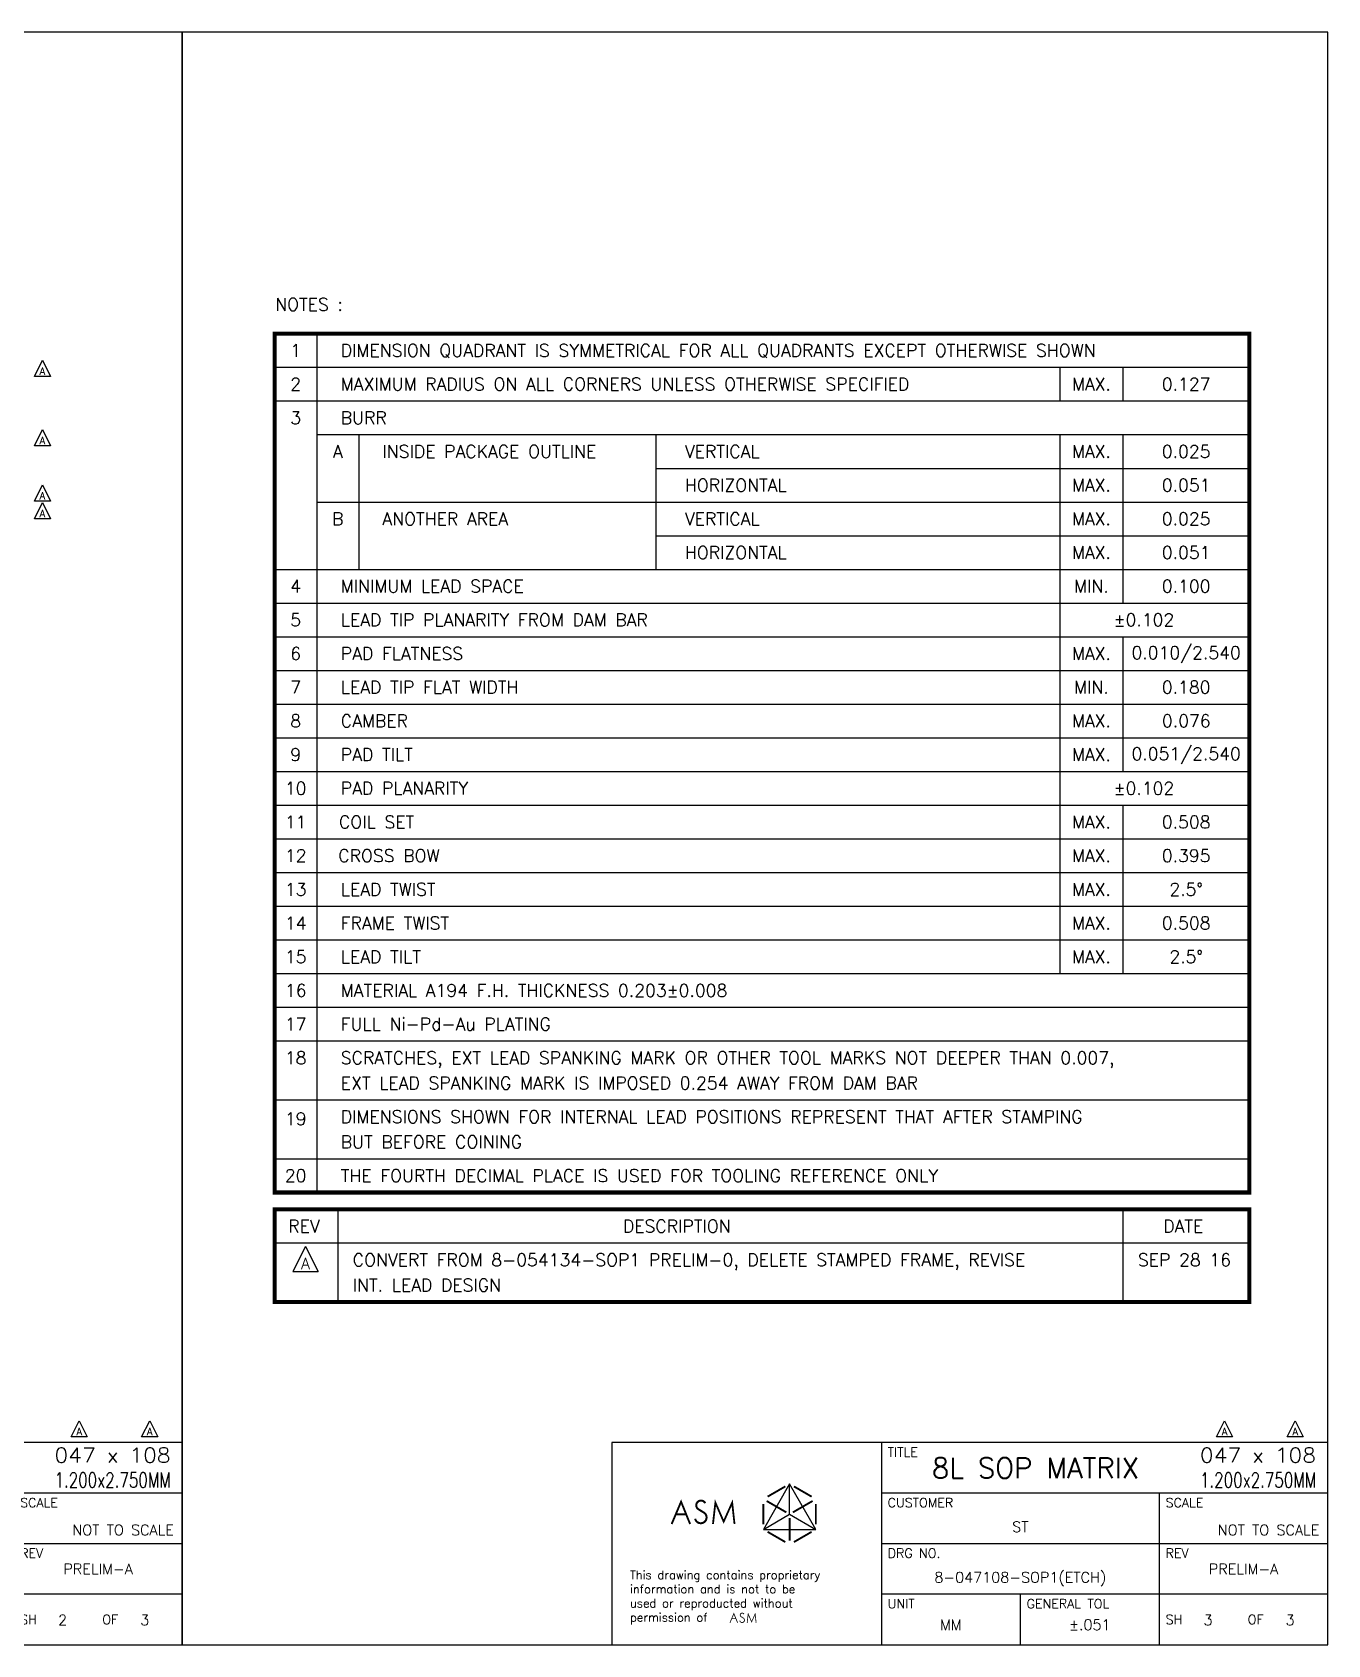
# Model space of a CAD drawing. Extents: x 5 to 821, y 9 to 392.
# Drawn here: x 513.4 to 821, y 9 to 392 of the extents above; entities that cross this region are included whole.
import ezdxf
from ezdxf.enums import TextEntityAlignment as Align

# ---------------------------------------------------------------- set-up
doc = ezdxf.new("R2010")
doc.units = 0
doc.header["$LTSCALE"] = 8
doc.header["$MEASUREMENT"] = 0
for name, color, linetype in [('COIN-LINE', 4, 'Continuous'), ('LF-LINE', 1, 'Continuous'), ('PLOTTING-AREA', 5, 'Continuous')]:
    doc.layers.add(name, color=color, linetype=linetype)
doc.styles.add('SIMPLEX', font='SIMPLEX.shx', dxfattribs={"height": 3})

# ---------------------------------------------------------------- blocks, each defined once
blk = doc.blocks.new('TABLET1')
at = {"layer": 'PLOTTING-AREA', "color": 1}
for p, q in [((149.21, 47.2), (142.98, 36.4)), ((149.21, 40), (149.21, 47.2)), ((155.45, 36.4), (149.21, 47.2)), ((142.98, 36.4), (149.21, 40)), ((149.21, 40), (155.45, 36.4)), ((142.98, 36.4), (155.45, 36.4))]:
    blk.add_line(p, q, dxfattribs=at)
at = {"layer": 'PLOTTING-AREA'}
for p, q in [((277, 45), (171, 45)), ((277, 33), (171, 33)), ((277, 21), (171, 21)), ((204, 21), (204, 9))]:
    blk.add_line(p, q, dxfattribs=at)
blk.add_lwpolyline([(5, 392), (5, 9), (277, 9), (277, 392)], close=True, dxfattribs=at)
for points in [[(277, 57), (107, 57), (107, 9)], [(171, 57), (171, 9)], [(237, 45), (237, 9)]]:
    blk.add_lwpolyline(points, dxfattribs=at)
at = {"layer": 'PLOTTING-AREA', "color": 1}
for points, const_width in [([(143.99, 44.18), (148.2, 46.61)], 0.45), ([(150.23, 46.61), (154.44, 44.18)], 0.45), ([(121.2, 37.67), (123.44, 42.97), (125.58, 37.67)], 0.453), ([(131.01, 37.67), (131.59, 42.75), (133.55, 38.24), (135.57, 42.75), (136.13, 37.67)], 0.432), ([(142.98, 37.57), (142.98, 42.43)], 0.45), ([(143.76, 43.15), (148.43, 40.45)], 0.45), ([(149.99, 40.45), (154.67, 43.15)], 0.45), ([(155.45, 42.43), (155.45, 37.57)], 0.45), ([(122.19, 40), (124.64, 40)], 0.453), ([(149.21, 33.7), (149.21, 39.1)], 0.45), ([(148.2, 33.39), (143.99, 35.82)], 0.45), ([(154.44, 35.82), (150.23, 33.39)], 0.45), ([(135.04, 14.2), (135.97, 16.41), (136.87, 14.2)], 0.189), ([(139.13, 14.2), (139.37, 16.32), (140.19, 14.44), (141.03, 16.32), (141.26, 14.2)], 0.18), ([(135.45, 15.18), (136.47, 15.18)], 0.189)]:
    blk.add_lwpolyline(points, dxfattribs=dict(at, const_width=const_width))
at = {"layer": 'PLOTTING-AREA', "color": 1, "flags": 128}
for points, const_width in [([(129.17, 42.63, 1.322767), (127.58, 41.17), (128.84, 40.4, -1.508624), (126.78, 38.94)], 0.48), ([(138.36, 16.27, 1.322767), (137.7, 15.67), (138.22, 15.34, -1.508624), (137.37, 14.73)], 0.2)]:
    blk.add_lwpolyline(points, format="xyb", dxfattribs=dict(at, const_width=const_width))
at = {"layer": 'PLOTTING-AREA', "color": 7, "style": 'SIMPLEX'}
for s, height, p in [('TITLE', 2.2, (172.5, 53.65)), ('CUSTOMER', 2.2, (172.5, 41.65)), ('SCALE', 2.2, (238.5, 41.65)), ('DRG NO.', 2.2, (172.5, 29.65)), ('REV', 2.2, (238.5, 29.65)), ('This drawing contains proprietary', 2, (111.31, 24.59)), ('information and is not to be', 2, (111.31, 21.23)), ('used or reproducted without', 2, (111.31, 17.87)), ('UNIT', 2.2, (172.5, 17.65)), ('GENERAL TOL', 2.2, (205.5, 17.65)), ('permission of', 2, (111.31, 14.5))]:
    blk.add_text(s, height=height, dxfattribs=at).set_placement(p)
for s, p in [('SH', (238.5, 15)), ('OF', (258, 15))]:
    blk.add_text(s, height=2.2, dxfattribs=at).set_placement(p, align=Align.MIDDLE_LEFT)

msp = doc.modelspace()

# ---------------------------------------------------------------- linework, layer by layer
at = {"layer": 'COIN-LINE'}
for p, q in [((578.24, 103.62), (575.24, 97.62)), ((578.24, 103.62), (581.24, 97.62)), ((575.24, 97.62), (581.24, 97.62))]:
    msp.add_line(p, q, dxfattribs=at)
for points in [[(513.87, 310.24), (515.79, 314.08), (517.71, 310.24)], [(513.87, 293.77), (515.79, 297.61), (517.71, 293.77)], [(513.87, 280.65), (515.79, 284.49), (517.71, 280.65)], [(513.87, 276.44), (515.79, 280.28), (517.71, 276.44)], [(522.58, 58.38), (524.5, 62.22), (526.42, 58.38)], [(539.34, 58.38), (541.26, 62.22), (543.18, 58.38)], [(794.58, 58.38), (796.5, 62.22), (798.42, 58.38)], [(811.34, 58.38), (813.26, 62.22), (815.18, 58.38)]]:
    msp.add_lwpolyline(points, close=True, dxfattribs=at)
at = {"layer": 'LF-LINE'}
for p, q in [((580.92, 320.42), (580.92, 116.42)), ((570.92, 312.42), (802.38, 312.42)), ((757.38, 312.42), (757.38, 304.42)), ((772.38, 312.42), (772.38, 304.42)), ((570.92, 304.42), (802.38, 304.42)), ((580.92, 296.42), (802.38, 296.42)), ((590.92, 296.42), (590.92, 264.42)), ((661.44, 296.42), (661.44, 264.42)), ((757.38, 296.42), (757.38, 168.42)), ((772.38, 296.42), (772.38, 256.42)), ((661.44, 288.42), (802.38, 288.42)), ((580.92, 280.42), (802.38, 280.42)), ((661.44, 272.42), (802.38, 272.42)), ((570.92, 264.42), (802.38, 264.42)), ((570.92, 256.42), (802.38, 256.42)), ((570.92, 248.42), (802.38, 248.42)), ((772.38, 248.42), (772.38, 216.42)), ((570.92, 240.42), (802.38, 240.42)), ((570.92, 232.42), (802.38, 232.42)), ((570.92, 224.42), (802.38, 224.42)), ((570.92, 216.42), (802.38, 216.42)), ((570.92, 208.42), (802.38, 208.42)), ((772.38, 208.42), (772.38, 168.42)), ((570.92, 200.42), (802.38, 200.42)), ((570.92, 192.42), (802.38, 192.42)), ((570.92, 184.42), (802.38, 184.42)), ((570.92, 176.42), (802.38, 176.42)), ((570.92, 168.42), (802.38, 168.42)), ((570.92, 160.42), (802.38, 160.42)), ((570.92, 152.42), (802.38, 152.42)), ((570.92, 138.42), (802.38, 138.42)), ((570.92, 124.42), (802.38, 124.42)), ((585.92, 112.42), (585.92, 90.42)), ((772.38, 112.42), (772.38, 90.42)), ((802.38, 104.42), (570.92, 104.42))]:
    msp.add_line(p, q, dxfattribs=at)
at = {"layer": 'LF-LINE', "const_width": 1}
for points in [[(802.38, 116.42), (802.38, 320.42), (570.92, 320.42), (570.92, 116.42)], [(570.92, 112.42), (802.38, 112.42), (802.38, 90.42), (570.92, 90.42)]]:
    msp.add_lwpolyline(points, close=True, dxfattribs=at)

# ---------------------------------------------------------------- block references
for p in [(272, 0), (544, 0)]:
    msp.add_blockref('TABLET1', p)

# ---------------------------------------------------------------- texts
at = {"style": 'SIMPLEX'}
for s, p in [('NOTES :', (571.06, 325.85)), ('DIMENSION QUADRANT IS SYMMETRICAL FOR ALL QUADRANTS EXCEPT OTHERWISE SHOWN', (586.63, 314.92)), ('MAXIMUM RADIUS ON ALL CORNERS UNLESS OTHERWISE SPECIFIED', (586.63, 306.92)), ('BURR', (586.63, 298.92)), ('INSIDE PACKAGE OUTLINE', (596.52, 290.92)), ('VERTICAL', (668.35, 290.92)), ('HORIZONTAL', (668.35, 282.92)), ('ANOTHER AREA', (596.52, 274.92)), ('VERTICAL', (668.35, 274.92)), ('HORIZONTAL', (668.35, 266.92)), ('MINIMUM LEAD SPACE ', (586.63, 258.92)), ('LEAD TIP PLANARITY FROM DAM BAR', (586.63, 250.92)), ('PAD FLATNESS', (586.63, 242.92)), ('LEAD TIP FLAT WIDTH', (586.63, 234.92)), ('CAMBER', (586.63, 226.92)), ('PAD TILT', (586.63, 218.92)), ('PAD PLANARITY ', (586.63, 210.92)), ('COIL SET', (586.19, 202.92)), ('CROSS BOW', (586.03, 194.92)), ('LEAD TWIST', (586.63, 186.92)), ('FRAME TWIST', (586.63, 178.92)), ('LEAD TILT', (586.63, 170.92)), ('MATERIAL A194 F.H. THICKNESS 0.203%%P0.008', (586.63, 162.92)), ('FULL Ni-Pd-Au PLATING', (586.63, 154.92)), ('SCRATCHES, EXT LEAD SPANKING MARK OR OTHER TOOL MARKS NOT DEEPER THAN 0.007,', (586.63, 146.92)), ('EXT LEAD SPANKING MARK IS IMPOSED 0.254 AWAY FROM DAM BAR ', (586.63, 140.92)), ('DIMENSIONS SHOWN FOR INTERNAL LEAD POSITIONS REPRESENT THAT AFTER STAMPING', (586.63, 132.92)), ('BUT BEFORE COINING', (586.63, 126.92)), ('THE FOURTH DECIMAL PLACE IS USED FOR TOOLING REFERENCE ONLY', (586.63, 118.92)), ('REV', (574.15, 106.92)), ('DESCRIPTION', (653.62, 106.92)), ('DATE', (781.93, 106.92)), ('CONVERT FROM 8-054134-SOP1 PRELIM-0, DELETE STAMPED FRAME, REVISE', (589.46, 98.92)), ('SEP 28 16', (775.92, 98.92)), ('INT. LEAD DESIGN', (589.46, 92.92))]:
    msp.add_text(s, height=3, dxfattribs=at).set_placement(p)
for s, p in [('1', (575.92, 316.42)), ('2', (575.92, 308.42)), ('MAX.', (764.88, 308.42)), ('0.127', (787.38, 308.42)), ('3', (575.92, 300.42)), ('A', (585.92, 292.42)), ('MAX.', (764.88, 292.42)), ('0.025', (787.38, 292.42)), ('MAX.', (764.88, 284.42)), ('0.051', (787.38, 284.42)), ('B', (585.92, 276.42)), ('MAX.', (764.88, 276.42)), ('0.025', (787.38, 276.42)), ('MAX.', (764.88, 268.42)), ('0.051', (787.38, 268.42)), ('4', (575.92, 260.42)), ('MIN.', (764.88, 260.42)), ('0.100', (787.38, 260.42)), ('5', (575.92, 252.42)), ('%%P0.102', (777.35, 252.42)), ('6', (575.92, 244.42)), ('MAX.', (764.88, 244.42)), ('0.010/2.540', (787.38, 244.42)), ('7', (575.92, 236.42)), ('MIN.', (764.88, 236.42)), ('0.180', (787.38, 236.42)), ('8', (575.92, 228.42)), ('MAX.', (764.88, 228.42)), ('0.076', (787.41, 228.42)), ('0.051/2.540', (787.38, 220.42)), ('9', (575.92, 220.42)), ('MAX.', (764.88, 220.42)), ('10', (575.92, 212.42)), ('%%P0.102', (777.35, 212.42)), ('11', (575.92, 204.42)), ('MAX.', (764.88, 204.42)), ('0.508', (787.38, 204.42)), ('12', (575.92, 196.42)), ('MAX.', (764.88, 196.42)), ('0.395', (787.38, 196.42)), ('13', (575.92, 188.42)), ('MAX.', (764.88, 188.42)), ('2.5%%D', (787.38, 188.42)), ('14', (575.92, 180.42)), ('MAX.', (764.88, 180.42)), ('0.508', (787.38, 180.42)), ('15', (575.92, 172.42)), ('MAX.', (764.88, 172.42)), ('2.5%%D', (787.38, 172.42)), ('16', (575.92, 164.42)), ('17', (575.92, 156.42)), ('18', (575.92, 148.42)), ('19', (575.92, 133.93)), ('20', (575.92, 120.42))]:
    msp.add_text(s, height=3, dxfattribs=at).set_placement(p, align=Align.MIDDLE)
for p in [(547, 35), (819, 35)]:
    msp.add_text('NOT TO SCALE', height=2.5, dxfattribs=at).set_placement(p, align=Align.RIGHT)
for s, p in [('ST', (748, 35)), ('8-047108-SOP1(ETCH)', (748, 23))]:
    msp.add_text(s, height=2.5, dxfattribs=at).set_placement(p, align=Align.BOTTOM_CENTER)
for p in [(529, 27), (801, 27)]:
    msp.add_text('PRELIM-A', height=2.5, dxfattribs=at).set_placement(p, align=Align.MIDDLE_CENTER)
for s, p in [('2', (519.5, 14.88)), ('3', (539, 14.88)), ('3', (791.5, 14.88)), ('3', (811, 14.88))]:
    msp.add_text(s, height=2.5, dxfattribs=at).set_placement(p, align=Align.MIDDLE_LEFT)
for s, p in [('MM', (731.5, 15)), ('%%P.051', (764.5, 15))]:
    msp.add_text(s, height=2.5, dxfattribs=at).set_placement(p, align=Align.TOP_CENTER)
at = {"layer": 'COIN-LINE', "style": 'SIMPLEX'}
for height, p in [(1.73, (515.13, 310.62)), (1.73, (515.13, 294.16)), (1.73, (515.13, 281.04)), (1.73, (515.13, 276.82)), (2.7, (577.2, 98.22)), (1.73, (523.85, 58.76)), (1.73, (540.61, 58.76)), (1.73, (795.85, 58.76)), (1.73, (812.61, 58.76))]:
    msp.add_text('A', height=height, dxfattribs=at).set_placement(p)
at = {"layer": 'LF-LINE', "style": 'SIMPLEX'}
for s, width, p, p2 in [('047 x 108', 1.002286, (518.65, 52.27), (546.22, 52.27)), ('047 x 108', 1.002286, (790.65, 52.27), (818.22, 52.27)), ('1.200x2.750MM', 0.709774, (518.65, 46.38), (546.22, 46.38)), ('1.200x2.750MM', 0.709774, (790.65, 46.38), (818.22, 46.38))]:
    msp.add_text(s, height=3.5, dxfattribs=dict(at, width=width)).set_placement(p, p2, align=Align.FIT)
msp.add_text('8L SOP MATRIX ', height=4.8, dxfattribs=at).set_placement((727, 51), align=Align.MIDDLE_LEFT)

doc.saveas('drawing.dxf')
